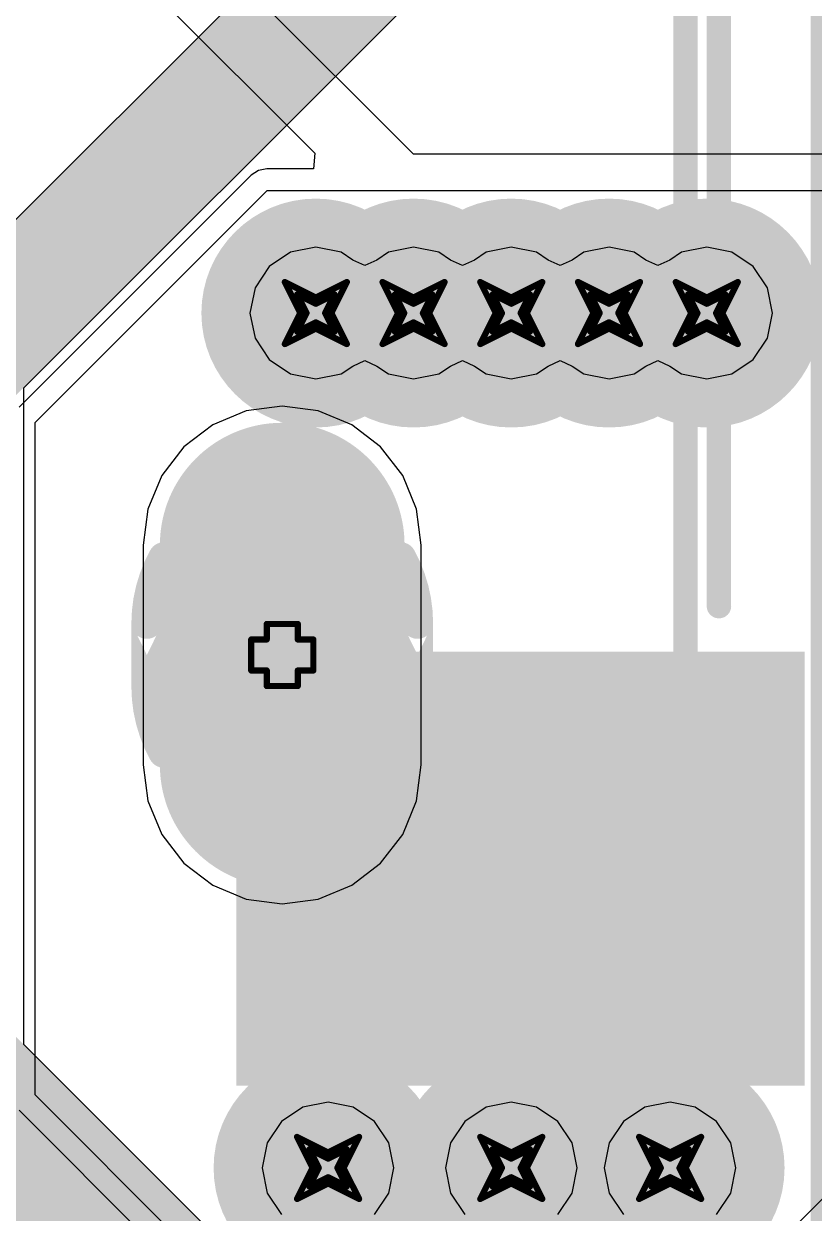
# Model space of a CAD drawing. Header units: millimetres. Extents: x -0.2 to 11.1, y -5.4 to 4.7.
# Drawn here: x 0.4295 to 0.6842, y 1.5996 to 1.983 of the extents above; entities that cross this region are included whole.
import ezdxf

# ---------------------------------------------------------------- set-up
doc = ezdxf.new("R2010")
doc.units = ezdxf.units.MM
doc.header["$MEASUREMENT"] = 0
for name, color, linetype in [('BottomLayer', 5, 'Continuous'), ('BottomSolder', 6, 'Continuous'), ('DrillDrawing', 1, 'Continuous'), ('InternalPlane1', 76, 'Continuous'), ('InternalPlane2', 16, 'Continuous'), ('Mechanical1', 6, 'Continuous'), ('Mechanical3', 76, 'Continuous'), ('Mechanical5', 56, 'Continuous'), ('MultiLayer', 9, 'Continuous'), ('TopLayer', 1, 'Continuous'), ('TopOverlay', 2, 'Continuous'), ('TopPaste', 8, 'Continuous'), ('TopSolder', 216, 'Continuous'), ('ViaHoleLayer', 16, 'Continuous')]:
    doc.layers.add(name, color=color, linetype=linetype)

# ---------------------------------------------------------------- blocks, each defined once
blk = doc.blocks.new('PJ_037AH_SMT_TR_67')
at = {"layer": 'BottomLayer'}
h = blk.add_hatch(color=5, dxfattribs=at)
edge = h.paths.add_edge_path()
edge.add_arc((0.17421, 0.07874), 0.03543, 0, 180)
edge.add_line((0.13878, 0.07874), (0.13878, 0.00787))
edge.add_arc((0.17421, 0.00787), 0.03543, 180, 360)
edge.add_line((0.20965, 0.00787), (0.20965, 0.07874))
at = {"layer": 'BottomSolder'}
h = blk.add_hatch(color=6, dxfattribs=at)
edge = h.paths.add_edge_path()
edge.add_arc((0.17421, 0.07874), 0.03943, 0, 180)
edge.add_line((0.13478, 0.07874), (0.13478, 0.00787))
edge.add_arc((0.17421, 0.00787), 0.03943, 180, 360)
edge.add_line((0.21365, 0.00787), (0.21365, 0.07874))
at = {"layer": 'InternalPlane2'}
h = blk.add_hatch(color=16, dxfattribs=at)
edge = h.paths.add_edge_path()
edge.add_arc((0.0876, -0.18898), 0.05362, 270, 450)
edge.add_line((0.0876, -0.13535), (0.01673, -0.13535))
edge.add_arc((0.01673, -0.18898), 0.05362, 90, 270)
edge.add_line((0.01673, -0.2426), (0.0876, -0.2426))
at = {"layer": 'MultiLayer'}
h = blk.add_hatch(color=9, dxfattribs=at)
edge = h.paths.add_edge_path()
edge.add_arc((0.17421, 0.07874), 0.03543, 0, 180)
edge.add_line((0.13878, 0.07874), (0.13878, 0.00787))
edge.add_arc((0.17421, 0.00787), 0.03543, 180, 360)
edge.add_line((0.20965, 0.00787), (0.20965, 0.07874))
at = {"layer": 'TopLayer'}
h = blk.add_hatch(color=1, dxfattribs=at)
edge = h.paths.add_edge_path()
edge.add_arc((0.17421, 0.07874), 0.03543, 0, 180)
edge.add_line((0.13878, 0.07874), (0.13878, 0.00787))
edge.add_arc((0.17421, 0.00787), 0.03543, 180, 360)
edge.add_line((0.20965, 0.00787), (0.20965, 0.07874))
blk.add_hatch(color=1, dxfattribs=at).paths.add_polyline_path([(0.16437, -0.09055), (0.16437, 0.03937), (0.3376, 0.03937), (0.3376, -0.09055)])
at = {"layer": 'TopPaste'}
blk.add_hatch(color=8, dxfattribs=at).paths.add_polyline_path([(0.15937, -0.09555), (0.15937, 0.04437), (0.3426, 0.04437), (0.3426, -0.09555)])
at = {"layer": 'TopSolder'}
h = blk.add_hatch(color=216, dxfattribs=at)
edge = h.paths.add_edge_path()
edge.add_arc((0.17421, 0.07874), 0.03943, 0, 180)
edge.add_line((0.13478, 0.07874), (0.13478, 0.00787))
edge.add_arc((0.17421, 0.00787), 0.03943, 180, 360)
edge.add_line((0.21365, 0.00787), (0.21365, 0.07874))
blk.add_hatch(color=216, dxfattribs=at).paths.add_polyline_path([(0.16037, -0.09455), (0.16037, 0.04337), (0.3416, 0.04337), (0.3416, -0.09455)])
at = {"layer": 'InternalPlane2', "const_width": 0.01}
for points in [[(0.15306, 0.09168, -0.258618), (0.19536, 0.09168)], [(0.13059, 0.05352, -0.127216), (0.13606, 0.07467)], [(0.21237, 0.07467, -0.127216), (0.21783, 0.05352)], [(0.13606, 0.01194, -0.127216), (0.13059, 0.03309)], [(0.21783, 0.03309, -0.127216), (0.21237, 0.01194)], [(0.19536, -0.00506, -0.258618), (0.15306, -0.00506)]]:
    blk.add_lwpolyline(points, format="xyb", dxfattribs=at)
at = {"layer": 'InternalPlane2', "const_width": 0.005}
for points in [[(0.15056, 0.09168, 1), (0.15556, 0.09168, 1)], [(0.19286, 0.09168, 1), (0.19786, 0.09168, 1)], [(0.13356, 0.07467, 1), (0.13856, 0.07467, 1)], [(0.20987, 0.07467, 1), (0.21487, 0.07467, 1)], [(0.12809, 0.05352, 1), (0.13309, 0.05352, 1)], [(0.21533, 0.05352, 1), (0.22033, 0.05352, 1)], [(0.12809, 0.03309, 1), (0.13309, 0.03309, 1)], [(0.21533, 0.03309, 1), (0.22033, 0.03309, 1)], [(0.13356, 0.01194, 1), (0.13856, 0.01194, 1)], [(0.20987, 0.01194, 1), (0.21487, 0.01194, 1)], [(0.15056, -0.00506, 1), (0.15556, -0.00506, 1)], [(0.19286, -0.00506, 1), (0.19786, -0.00506, 1)]]:
    blk.add_lwpolyline(points, format="xyb", close=True, dxfattribs=at)
at = {"layer": 'InternalPlane2', "const_width": 0.01}
for points in [[(0.13059, 0.05352), (0.13059, 0.03309)], [(0.21783, 0.05352), (0.21783, 0.03309)]]:
    blk.add_lwpolyline(points, close=True, dxfattribs=at)
at = {"layer": 'Mechanical1', "const_width": 0.00787}
blk.add_lwpolyline([(0.30421, -0.2998), (0.30421, 0.29862)], dxfattribs=at)
at = {"layer": 'Mechanical3', "const_width": 0.00394}
blk.add_lwpolyline([(0.34646, -0.33858), (0.34646, 0.33858)], dxfattribs=at)
at = {"layer": 'Mechanical5', "const_width": 0.00394}
blk.add_lwpolyline([(0.34646, -0.33858), (0.34646, 0.33858)], dxfattribs=at)
at = {"layer": 'TopOverlay', "const_width": 0.00787}
for points in [[(0.31496, 0.05906), (0.31496, 0.31496)], [(0.31496, -0.31496), (0.31496, -0.11024)]]:
    blk.add_lwpolyline(points, dxfattribs=at)
at = {"layer": 'TopOverlay', "const_width": 0.00394}
for points in [[(0.31299, 0.05906, 1), (0.31693, 0.05906, 1)], [(0.31299, -0.11024, 1), (0.31693, -0.11024, 1)]]:
    blk.add_lwpolyline(points, format="xyb", close=True, dxfattribs=at)

msp = doc.modelspace()

# ---------------------------------------------------------------- hatches: boundary and pattern name
at = {"layer": 'BottomLayer'}
h = msp.add_hatch(color=5, dxfattribs=at)
edge = h.paths.add_edge_path()
edge.add_arc((0.52362, 1.88976), 0.01181, 0, 360)
h = msp.add_hatch(color=5, dxfattribs=at)
edge = h.paths.add_edge_path()
edge.add_arc((0.55512, 1.88976), 0.01181, 0, 360)
h = msp.add_hatch(color=5, dxfattribs=at)
edge = h.paths.add_edge_path()
edge.add_arc((0.58661, 1.88976), 0.01181, 0, 360)
h = msp.add_hatch(color=5, dxfattribs=at)
edge = h.paths.add_edge_path()
edge.add_arc((0.61811, 1.88976), 0.01181, 0, 360)
h = msp.add_hatch(color=5, dxfattribs=at)
edge = h.paths.add_edge_path()
edge.add_arc((0.64961, 1.88976), 0.01181, 0, 360)
h = msp.add_hatch(color=5, dxfattribs=at)
edge = h.paths.add_edge_path()
edge.add_arc((0.52756, 1.61417), 0.01181, 0, 360)
h = msp.add_hatch(color=5, dxfattribs=at)
edge = h.paths.add_edge_path()
edge.add_arc((0.58661, 1.61417), 0.01181, 0, 360)
h = msp.add_hatch(color=5, dxfattribs=at)
edge = h.paths.add_edge_path()
edge.add_arc((0.6378, 1.61417), 0.01181, 0, 360)
at = {"layer": 'InternalPlane1'}
h = msp.add_hatch(color=76, dxfattribs=at)
edge = h.paths.add_edge_path()
edge.add_arc((0.52362, 1.88976), 0.03689, 0, 360)
h = msp.add_hatch(color=76, dxfattribs=at)
edge = h.paths.add_edge_path()
edge.add_arc((0.55512, 1.88976), 0.03689, 0, 360)
h = msp.add_hatch(color=76, dxfattribs=at)
edge = h.paths.add_edge_path()
edge.add_arc((0.58661, 1.88976), 0.03689, 0, 360)
h = msp.add_hatch(color=76, dxfattribs=at)
edge = h.paths.add_edge_path()
edge.add_arc((0.61811, 1.88976), 0.03689, 0, 360)
h = msp.add_hatch(color=76, dxfattribs=at)
edge = h.paths.add_edge_path()
edge.add_arc((0.64961, 1.88976), 0.03689, 0, 360)
h = msp.add_hatch(color=76, dxfattribs=at)
edge = h.paths.add_edge_path()
edge.add_arc((0.52756, 1.61417), 0.03689, 0, 360)
h = msp.add_hatch(color=76, dxfattribs=at)
edge = h.paths.add_edge_path()
edge.add_arc((0.58661, 1.61417), 0.03689, 0, 360)
h = msp.add_hatch(color=76, dxfattribs=at)
edge = h.paths.add_edge_path()
edge.add_arc((0.6378, 1.61417), 0.03689, 0, 360)
at = {"layer": 'TopLayer'}
h = msp.add_hatch(color=1, dxfattribs=at)
edge = h.paths.add_edge_path()
edge.add_arc((0.52362, 1.88976), 0.01181, 0, 360)
h = msp.add_hatch(color=1, dxfattribs=at)
edge = h.paths.add_edge_path()
edge.add_arc((0.55512, 1.88976), 0.01181, 0, 360)
h = msp.add_hatch(color=1, dxfattribs=at)
edge = h.paths.add_edge_path()
edge.add_arc((0.58661, 1.88976), 0.01181, 0, 360)
h = msp.add_hatch(color=1, dxfattribs=at)
edge = h.paths.add_edge_path()
edge.add_arc((0.61811, 1.88976), 0.01181, 0, 360)
h = msp.add_hatch(color=1, dxfattribs=at)
edge = h.paths.add_edge_path()
edge.add_arc((0.64961, 1.88976), 0.01181, 0, 360)
h = msp.add_hatch(color=1, dxfattribs=at)
edge = h.paths.add_edge_path()
edge.add_arc((0.52756, 1.61417), 0.01181, 0, 360)
h = msp.add_hatch(color=1, dxfattribs=at)
edge = h.paths.add_edge_path()
edge.add_arc((0.58661, 1.61417), 0.01181, 0, 360)
h = msp.add_hatch(color=1, dxfattribs=at)
edge = h.paths.add_edge_path()
edge.add_arc((0.6378, 1.61417), 0.01181, 0, 360)
at = {"layer": 'ViaHoleLayer'}
h = msp.add_hatch(color=16, dxfattribs=at)
edge = h.paths.add_edge_path()
edge.add_arc((0.52362, 1.88976), 0.00689, 0, 360)
h = msp.add_hatch(color=16, dxfattribs=at)
edge = h.paths.add_edge_path()
edge.add_arc((0.55512, 1.88976), 0.00689, 0, 360)
h = msp.add_hatch(color=16, dxfattribs=at)
edge = h.paths.add_edge_path()
edge.add_arc((0.58661, 1.88976), 0.00689, 0, 360)
h = msp.add_hatch(color=16, dxfattribs=at)
edge = h.paths.add_edge_path()
edge.add_arc((0.61811, 1.88976), 0.00689, 0, 360)
h = msp.add_hatch(color=16, dxfattribs=at)
edge = h.paths.add_edge_path()
edge.add_arc((0.64961, 1.88976), 0.00689, 0, 360)
h = msp.add_hatch(color=16, dxfattribs=at)
edge = h.paths.add_edge_path()
edge.add_arc((0.52756, 1.61417), 0.00689, 0, 360)
h = msp.add_hatch(color=16, dxfattribs=at)
edge = h.paths.add_edge_path()
edge.add_arc((0.58661, 1.61417), 0.00689, 0, 360)
h = msp.add_hatch(color=16, dxfattribs=at)
edge = h.paths.add_edge_path()
edge.add_arc((0.6378, 1.61417), 0.00689, 0, 360)

# ---------------------------------------------------------------- linework, layer by layer
at = {"layer": 'BottomLayer'}
for p, q in [((0.52362, 1.91098), (0.5155, 1.90937)), ((0.53174, 1.90937), (0.52362, 1.91098)), ((0.55512, 1.91098), (0.547, 1.90937)), ((0.56324, 1.90937), (0.55512, 1.91098)), ((0.58661, 1.91098), (0.57849, 1.90937)), ((0.59473, 1.90937), (0.58661, 1.91098)), ((0.61811, 1.91098), (0.60999, 1.90937)), ((0.62623, 1.90937), (0.61811, 1.91098)), ((0.64961, 1.91098), (0.64149, 1.90937)), ((0.65773, 1.90937), (0.64961, 1.91098)), ((0.5155, 1.90937), (0.50862, 1.90477)), ((0.5355, 1.90686), (0.53174, 1.90937)), ((0.53937, 1.9051), (0.5355, 1.90686)), ((0.54324, 1.90686), (0.53937, 1.9051)), ((0.547, 1.90937), (0.54324, 1.90686)), ((0.56699, 1.90686), (0.56324, 1.90937)), ((0.57087, 1.9051), (0.56699, 1.90686)), ((0.57474, 1.90686), (0.57087, 1.9051)), ((0.57849, 1.90937), (0.57474, 1.90686)), ((0.59849, 1.90686), (0.59473, 1.90937)), ((0.60236, 1.9051), (0.59849, 1.90686)), ((0.60623, 1.90686), (0.60236, 1.9051)), ((0.60999, 1.90937), (0.60623, 1.90686)), ((0.62999, 1.90686), (0.62623, 1.90937)), ((0.63386, 1.9051), (0.62999, 1.90686)), ((0.63773, 1.90686), (0.63386, 1.9051)), ((0.64149, 1.90937), (0.63773, 1.90686)), ((0.66461, 1.90477), (0.65773, 1.90937)), ((0.50862, 1.90477), (0.50402, 1.89788)), ((0.66921, 1.89788), (0.66461, 1.90477)), ((0.50402, 1.89788), (0.5024, 1.88976)), ((0.67083, 1.88976), (0.66921, 1.89788)), ((0.5024, 1.88976), (0.50402, 1.88164)), ((0.66921, 1.88164), (0.67083, 1.88976)), ((0.50402, 1.88164), (0.50862, 1.87476)), ((0.66461, 1.87476), (0.66921, 1.88164)), ((0.50862, 1.87476), (0.5155, 1.87016)), ((0.53174, 1.87016), (0.5355, 1.87267)), ((0.5355, 1.87267), (0.53937, 1.87442)), ((0.53937, 1.87442), (0.54324, 1.87267)), ((0.54324, 1.87267), (0.547, 1.87016)), ((0.56324, 1.87016), (0.56699, 1.87267)), ((0.56699, 1.87267), (0.57087, 1.87442)), ((0.57087, 1.87442), (0.57474, 1.87267)), ((0.57474, 1.87267), (0.57849, 1.87016)), ((0.59473, 1.87016), (0.59849, 1.87267)), ((0.59849, 1.87267), (0.60236, 1.87442)), ((0.60236, 1.87442), (0.60623, 1.87267)), ((0.60623, 1.87267), (0.60999, 1.87016)), ((0.62623, 1.87016), (0.62999, 1.87267)), ((0.62999, 1.87267), (0.63386, 1.87442)), ((0.63386, 1.87442), (0.63773, 1.87267)), ((0.63773, 1.87267), (0.64149, 1.87016)), ((0.65773, 1.87016), (0.66461, 1.87476)), ((0.5155, 1.87016), (0.52362, 1.86855)), ((0.52362, 1.86855), (0.53174, 1.87016)), ((0.547, 1.87016), (0.55512, 1.86855)), ((0.55512, 1.86855), (0.56324, 1.87016)), ((0.57849, 1.87016), (0.58661, 1.86855)), ((0.58661, 1.86855), (0.59473, 1.87016)), ((0.60999, 1.87016), (0.61811, 1.86855)), ((0.61811, 1.86855), (0.62623, 1.87016)), ((0.64149, 1.87016), (0.64961, 1.86855)), ((0.64961, 1.86855), (0.65773, 1.87016)), ((0.5128, 1.85978), (0.5012, 1.85825)), ((0.52439, 1.85825), (0.5128, 1.85978)), ((0.5012, 1.85825), (0.49039, 1.85377)), ((0.5352, 1.85377), (0.52439, 1.85825)), ((0.49039, 1.85377), (0.48111, 1.84665)), ((0.54449, 1.84665), (0.5352, 1.85377)), ((0.48111, 1.84665), (0.47398, 1.83737)), ((0.55161, 1.83737), (0.54449, 1.84665)), ((0.47398, 1.83737), (0.46951, 1.82656)), ((0.55608, 1.82656), (0.55161, 1.83737)), ((0.46951, 1.82656), (0.46798, 1.81496)), ((0.55761, 1.81496), (0.55608, 1.82656)), ((0.46798, 1.81496), (0.46798, 1.74409)), ((0.55761, 1.74409), (0.55761, 1.81496)), ((0.46798, 1.74409), (0.46951, 1.7325)), ((0.55608, 1.7325), (0.55761, 1.74409)), ((0.46951, 1.7325), (0.47398, 1.72169)), ((0.55161, 1.72169), (0.55608, 1.7325)), ((0.47398, 1.72169), (0.48111, 1.7124)), ((0.54449, 1.7124), (0.55161, 1.72169)), ((0.48111, 1.7124), (0.49039, 1.70528)), ((0.5352, 1.70528), (0.54449, 1.7124)), ((0.49039, 1.70528), (0.5012, 1.70081)), ((0.52439, 1.70081), (0.5352, 1.70528)), ((0.5012, 1.70081), (0.5128, 1.69928)), ((0.5128, 1.69928), (0.52439, 1.70081)), ((0.51944, 1.63378), (0.51256, 1.62918)), ((0.52756, 1.63539), (0.51944, 1.63378)), ((0.53568, 1.63378), (0.52756, 1.63539)), ((0.54256, 1.62918), (0.53568, 1.63378)), ((0.57849, 1.63378), (0.57161, 1.62918)), ((0.58661, 1.63539), (0.57849, 1.63378)), ((0.59473, 1.63378), (0.58661, 1.63539)), ((0.60162, 1.62918), (0.59473, 1.63378)), ((0.62968, 1.63378), (0.62279, 1.62918)), ((0.6378, 1.63539), (0.62968, 1.63378)), ((0.64592, 1.63378), (0.6378, 1.63539)), ((0.6528, 1.62918), (0.64592, 1.63378)), ((0.51256, 1.62918), (0.50796, 1.62229)), ((0.54716, 1.62229), (0.54256, 1.62918)), ((0.57161, 1.62918), (0.56701, 1.62229)), ((0.60622, 1.62229), (0.60162, 1.62918)), ((0.62279, 1.62918), (0.61819, 1.62229)), ((0.6574, 1.62229), (0.6528, 1.62918)), ((0.50796, 1.62229), (0.50634, 1.61417)), ((0.54878, 1.61417), (0.54716, 1.62229)), ((0.56701, 1.62229), (0.5654, 1.61417)), ((0.60783, 1.61417), (0.60622, 1.62229)), ((0.61819, 1.62229), (0.61658, 1.61417)), ((0.65901, 1.61417), (0.6574, 1.62229)), ((0.50634, 1.61417), (0.50796, 1.60605)), ((0.54716, 1.60605), (0.54878, 1.61417)), ((0.5654, 1.61417), (0.56701, 1.60605)), ((0.60622, 1.60605), (0.60783, 1.61417)), ((0.61658, 1.61417), (0.61819, 1.60605)), ((0.6574, 1.60605), (0.65901, 1.61417)), ((0.50796, 1.60605), (0.51256, 1.59917)), ((0.54256, 1.59917), (0.54716, 1.60605)), ((0.56701, 1.60605), (0.57161, 1.59917)), ((0.60162, 1.59917), (0.60622, 1.60605)), ((0.61819, 1.60605), (0.62279, 1.59917)), ((0.6528, 1.59917), (0.6574, 1.60605))]:
    msp.add_line(p, q, dxfattribs=at)
at = {"layer": 'DrillDrawing', "const_width": 0.002}
for points in [[(0.51362, 1.89976), (0.52362, 1.89476)], [(0.51362, 1.89976), (0.51862, 1.88976)], [(0.52362, 1.89476), (0.53362, 1.89976)], [(0.52862, 1.88976), (0.53362, 1.89976)], [(0.54512, 1.89976), (0.55512, 1.89476)], [(0.54512, 1.89976), (0.55012, 1.88976)], [(0.55512, 1.89476), (0.56512, 1.89976)], [(0.56012, 1.88976), (0.56512, 1.89976)], [(0.57661, 1.89976), (0.58661, 1.89476)], [(0.57661, 1.89976), (0.58161, 1.88976)], [(0.58661, 1.89476), (0.59661, 1.89976)], [(0.59161, 1.88976), (0.59661, 1.89976)], [(0.60811, 1.89976), (0.61811, 1.89476)], [(0.60811, 1.89976), (0.61311, 1.88976)], [(0.61811, 1.89476), (0.62811, 1.89976)], [(0.62311, 1.88976), (0.62811, 1.89976)], [(0.63961, 1.89976), (0.64961, 1.89476)], [(0.63961, 1.89976), (0.64461, 1.88976)], [(0.64961, 1.89476), (0.65961, 1.89976)], [(0.65461, 1.88976), (0.65961, 1.89976)], [(0.51762, 1.89576), (0.52362, 1.89276)], [(0.51762, 1.89576), (0.52062, 1.88976)], [(0.52362, 1.89276), (0.52962, 1.89576)], [(0.52662, 1.88976), (0.52962, 1.89576)], [(0.54912, 1.89576), (0.55512, 1.89276)], [(0.54912, 1.89576), (0.55212, 1.88976)], [(0.55512, 1.89276), (0.56112, 1.89576)], [(0.55812, 1.88976), (0.56112, 1.89576)], [(0.58061, 1.89576), (0.58661, 1.89276)], [(0.58061, 1.89576), (0.58361, 1.88976)], [(0.58661, 1.89276), (0.59261, 1.89576)], [(0.58961, 1.88976), (0.59261, 1.89576)], [(0.61211, 1.89576), (0.61811, 1.89276)], [(0.61211, 1.89576), (0.61511, 1.88976)], [(0.61811, 1.89276), (0.62411, 1.89576)], [(0.62111, 1.88976), (0.62411, 1.89576)], [(0.64361, 1.89576), (0.64961, 1.89276)], [(0.64361, 1.89576), (0.64661, 1.88976)], [(0.64961, 1.89276), (0.65561, 1.89576)], [(0.65261, 1.88976), (0.65561, 1.89576)], [(0.51362, 1.87976), (0.51862, 1.88976)], [(0.51762, 1.88376), (0.52062, 1.88976)], [(0.52662, 1.88976), (0.52962, 1.88376)], [(0.52862, 1.88976), (0.53362, 1.87976)], [(0.54512, 1.87976), (0.55012, 1.88976)], [(0.54912, 1.88376), (0.55212, 1.88976)], [(0.55812, 1.88976), (0.56112, 1.88376)], [(0.56012, 1.88976), (0.56512, 1.87976)], [(0.57661, 1.87976), (0.58161, 1.88976)], [(0.58061, 1.88376), (0.58361, 1.88976)], [(0.58961, 1.88976), (0.59261, 1.88376)], [(0.59161, 1.88976), (0.59661, 1.87976)], [(0.60811, 1.87976), (0.61311, 1.88976)], [(0.61211, 1.88376), (0.61511, 1.88976)], [(0.62111, 1.88976), (0.62411, 1.88376)], [(0.62311, 1.88976), (0.62811, 1.87976)], [(0.63961, 1.87976), (0.64461, 1.88976)], [(0.64361, 1.88376), (0.64661, 1.88976)], [(0.65261, 1.88976), (0.65561, 1.88376)], [(0.65461, 1.88976), (0.65961, 1.87976)], [(0.51762, 1.88376), (0.52362, 1.88676)], [(0.52362, 1.88676), (0.52962, 1.88376)], [(0.54912, 1.88376), (0.55512, 1.88676)], [(0.55512, 1.88676), (0.56112, 1.88376)], [(0.58061, 1.88376), (0.58661, 1.88676)], [(0.58661, 1.88676), (0.59261, 1.88376)], [(0.61211, 1.88376), (0.61811, 1.88676)], [(0.61811, 1.88676), (0.62411, 1.88376)], [(0.64361, 1.88376), (0.64961, 1.88676)], [(0.64961, 1.88676), (0.65561, 1.88376)], [(0.51362, 1.87976), (0.52362, 1.88476)], [(0.52362, 1.88476), (0.53362, 1.87976)], [(0.54512, 1.87976), (0.55512, 1.88476)], [(0.55512, 1.88476), (0.56512, 1.87976)], [(0.57661, 1.87976), (0.58661, 1.88476)], [(0.58661, 1.88476), (0.59661, 1.87976)], [(0.60811, 1.87976), (0.61811, 1.88476)], [(0.61811, 1.88476), (0.62811, 1.87976)], [(0.63961, 1.87976), (0.64961, 1.88476)], [(0.64961, 1.88476), (0.65961, 1.87976)], [(0.5078, 1.78453), (0.5078, 1.78953)], [(0.5078, 1.78953), (0.5178, 1.78953)], [(0.5178, 1.78453), (0.5178, 1.78953)], [(0.5028, 1.77453), (0.5028, 1.78453)], [(0.5028, 1.78453), (0.5078, 1.78453)], [(0.5178, 1.78453), (0.5228, 1.78453)], [(0.5228, 1.77453), (0.5228, 1.78453)], [(0.5028, 1.77453), (0.5078, 1.77453)], [(0.5078, 1.76953), (0.5078, 1.77453)], [(0.5178, 1.77453), (0.5228, 1.77453)], [(0.5178, 1.76953), (0.5178, 1.77453)], [(0.5078, 1.76953), (0.5178, 1.76953)], [(0.51756, 1.62417), (0.52756, 1.61917)], [(0.51756, 1.62417), (0.52256, 1.61417)], [(0.52756, 1.61917), (0.53756, 1.62417)], [(0.53256, 1.61417), (0.53756, 1.62417)], [(0.57661, 1.62417), (0.58661, 1.61917)], [(0.57661, 1.62417), (0.58161, 1.61417)], [(0.58661, 1.61917), (0.59661, 1.62417)], [(0.59161, 1.61417), (0.59661, 1.62417)], [(0.6278, 1.62417), (0.6378, 1.61917)], [(0.6278, 1.62417), (0.6328, 1.61417)], [(0.6378, 1.61917), (0.6478, 1.62417)], [(0.6428, 1.61417), (0.6478, 1.62417)], [(0.52156, 1.62017), (0.52756, 1.61717)], [(0.52156, 1.62017), (0.52456, 1.61417)], [(0.52756, 1.61717), (0.53356, 1.62017)], [(0.53056, 1.61417), (0.53356, 1.62017)], [(0.58061, 1.62017), (0.58661, 1.61717)], [(0.58061, 1.62017), (0.58361, 1.61417)], [(0.58661, 1.61717), (0.59261, 1.62017)], [(0.58961, 1.61417), (0.59261, 1.62017)], [(0.6318, 1.62017), (0.6378, 1.61717)], [(0.6318, 1.62017), (0.6348, 1.61417)], [(0.6378, 1.61717), (0.6438, 1.62017)], [(0.6408, 1.61417), (0.6438, 1.62017)], [(0.51756, 1.60417), (0.52256, 1.61417)], [(0.52156, 1.60817), (0.52456, 1.61417)], [(0.53056, 1.61417), (0.53356, 1.60817)], [(0.53256, 1.61417), (0.53756, 1.60417)], [(0.57661, 1.60417), (0.58161, 1.61417)], [(0.58061, 1.60817), (0.58361, 1.61417)], [(0.58961, 1.61417), (0.59261, 1.60817)], [(0.59161, 1.61417), (0.59661, 1.60417)], [(0.6278, 1.60417), (0.6328, 1.61417)], [(0.6318, 1.60817), (0.6348, 1.61417)], [(0.6408, 1.61417), (0.6438, 1.60817)], [(0.6428, 1.61417), (0.6478, 1.60417)], [(0.52156, 1.60817), (0.52756, 1.61117)], [(0.52756, 1.61117), (0.53356, 1.60817)], [(0.58061, 1.60817), (0.58661, 1.61117)], [(0.58661, 1.61117), (0.59261, 1.60817)], [(0.6318, 1.60817), (0.6378, 1.61117)], [(0.6378, 1.61117), (0.6438, 1.60817)], [(0.51756, 1.60417), (0.52756, 1.60917)], [(0.52756, 1.60917), (0.53756, 1.60417)], [(0.57661, 1.60417), (0.58661, 1.60917)], [(0.58661, 1.60917), (0.59661, 1.60417)], [(0.6278, 1.60417), (0.6378, 1.60917)], [(0.6378, 1.60917), (0.6478, 1.60417)]]:
    msp.add_lwpolyline(points, dxfattribs=at)
at = {"layer": 'DrillDrawing', "const_width": 0.001}
for points in [[(0.51312, 1.89976, 1), (0.51412, 1.89976, 1)], [(0.51312, 1.89976, 1), (0.51412, 1.89976, 1)], [(0.53312, 1.89976, 1), (0.53412, 1.89976, 1)], [(0.53312, 1.89976, 1), (0.53412, 1.89976, 1)], [(0.54462, 1.89976, 1), (0.54562, 1.89976, 1)], [(0.54462, 1.89976, 1), (0.54562, 1.89976, 1)], [(0.56462, 1.89976, 1), (0.56562, 1.89976, 1)], [(0.56462, 1.89976, 1), (0.56562, 1.89976, 1)], [(0.57611, 1.89976, 1), (0.57711, 1.89976, 1)], [(0.57611, 1.89976, 1), (0.57711, 1.89976, 1)], [(0.59611, 1.89976, 1), (0.59711, 1.89976, 1)], [(0.59611, 1.89976, 1), (0.59711, 1.89976, 1)], [(0.60761, 1.89976, 1), (0.60861, 1.89976, 1)], [(0.60761, 1.89976, 1), (0.60861, 1.89976, 1)], [(0.62761, 1.89976, 1), (0.62861, 1.89976, 1)], [(0.62761, 1.89976, 1), (0.62861, 1.89976, 1)], [(0.63911, 1.89976, 1), (0.64011, 1.89976, 1)], [(0.63911, 1.89976, 1), (0.64011, 1.89976, 1)], [(0.65911, 1.89976, 1), (0.66011, 1.89976, 1)], [(0.65911, 1.89976, 1), (0.66011, 1.89976, 1)], [(0.51712, 1.89576, 1), (0.51812, 1.89576, 1)], [(0.51712, 1.89576, 1), (0.51812, 1.89576, 1)], [(0.52312, 1.89476, 1), (0.52412, 1.89476, 1)], [(0.52312, 1.89476, 1), (0.52412, 1.89476, 1)], [(0.52912, 1.89576, 1), (0.53012, 1.89576, 1)], [(0.52912, 1.89576, 1), (0.53012, 1.89576, 1)], [(0.54862, 1.89576, 1), (0.54962, 1.89576, 1)], [(0.54862, 1.89576, 1), (0.54962, 1.89576, 1)], [(0.55462, 1.89476, 1), (0.55562, 1.89476, 1)], [(0.55462, 1.89476, 1), (0.55562, 1.89476, 1)], [(0.56062, 1.89576, 1), (0.56162, 1.89576, 1)], [(0.56062, 1.89576, 1), (0.56162, 1.89576, 1)], [(0.58011, 1.89576, 1), (0.58111, 1.89576, 1)], [(0.58011, 1.89576, 1), (0.58111, 1.89576, 1)], [(0.58611, 1.89476, 1), (0.58711, 1.89476, 1)], [(0.58611, 1.89476, 1), (0.58711, 1.89476, 1)], [(0.59211, 1.89576, 1), (0.59311, 1.89576, 1)], [(0.59211, 1.89576, 1), (0.59311, 1.89576, 1)], [(0.61161, 1.89576, 1), (0.61261, 1.89576, 1)], [(0.61161, 1.89576, 1), (0.61261, 1.89576, 1)], [(0.61761, 1.89476, 1), (0.61861, 1.89476, 1)], [(0.61761, 1.89476, 1), (0.61861, 1.89476, 1)], [(0.62361, 1.89576, 1), (0.62461, 1.89576, 1)], [(0.62361, 1.89576, 1), (0.62461, 1.89576, 1)], [(0.64311, 1.89576, 1), (0.64411, 1.89576, 1)], [(0.64311, 1.89576, 1), (0.64411, 1.89576, 1)], [(0.64911, 1.89476, 1), (0.65011, 1.89476, 1)], [(0.64911, 1.89476, 1), (0.65011, 1.89476, 1)], [(0.65511, 1.89576, 1), (0.65611, 1.89576, 1)], [(0.65511, 1.89576, 1), (0.65611, 1.89576, 1)], [(0.51812, 1.88976, 1), (0.51912, 1.88976, 1)], [(0.51812, 1.88976, 1), (0.51912, 1.88976, 1)], [(0.52012, 1.88976, 1), (0.52112, 1.88976, 1)], [(0.52012, 1.88976, 1), (0.52112, 1.88976, 1)], [(0.52312, 1.89276, 1), (0.52412, 1.89276, 1)], [(0.52312, 1.89276, 1), (0.52412, 1.89276, 1)], [(0.52612, 1.88976, 1), (0.52712, 1.88976, 1)], [(0.52612, 1.88976, 1), (0.52712, 1.88976, 1)], [(0.52812, 1.88976, 1), (0.52912, 1.88976, 1)], [(0.52812, 1.88976, 1), (0.52912, 1.88976, 1)], [(0.54962, 1.88976, 1), (0.55062, 1.88976, 1)], [(0.54962, 1.88976, 1), (0.55062, 1.88976, 1)], [(0.55162, 1.88976, 1), (0.55262, 1.88976, 1)], [(0.55162, 1.88976, 1), (0.55262, 1.88976, 1)], [(0.55462, 1.89276, 1), (0.55562, 1.89276, 1)], [(0.55462, 1.89276, 1), (0.55562, 1.89276, 1)], [(0.55762, 1.88976, 1), (0.55862, 1.88976, 1)], [(0.55762, 1.88976, 1), (0.55862, 1.88976, 1)], [(0.55962, 1.88976, 1), (0.56062, 1.88976, 1)], [(0.55962, 1.88976, 1), (0.56062, 1.88976, 1)], [(0.58111, 1.88976, 1), (0.58211, 1.88976, 1)], [(0.58111, 1.88976, 1), (0.58211, 1.88976, 1)], [(0.58311, 1.88976, 1), (0.58411, 1.88976, 1)], [(0.58311, 1.88976, 1), (0.58411, 1.88976, 1)], [(0.58611, 1.89276, 1), (0.58711, 1.89276, 1)], [(0.58611, 1.89276, 1), (0.58711, 1.89276, 1)], [(0.58911, 1.88976, 1), (0.59011, 1.88976, 1)], [(0.58911, 1.88976, 1), (0.59011, 1.88976, 1)], [(0.59111, 1.88976, 1), (0.59211, 1.88976, 1)], [(0.59111, 1.88976, 1), (0.59211, 1.88976, 1)], [(0.61261, 1.88976, 1), (0.61361, 1.88976, 1)], [(0.61261, 1.88976, 1), (0.61361, 1.88976, 1)], [(0.61461, 1.88976, 1), (0.61561, 1.88976, 1)], [(0.61461, 1.88976, 1), (0.61561, 1.88976, 1)], [(0.61761, 1.89276, 1), (0.61861, 1.89276, 1)], [(0.61761, 1.89276, 1), (0.61861, 1.89276, 1)], [(0.62061, 1.88976, 1), (0.62161, 1.88976, 1)], [(0.62061, 1.88976, 1), (0.62161, 1.88976, 1)], [(0.62261, 1.88976, 1), (0.62361, 1.88976, 1)], [(0.62261, 1.88976, 1), (0.62361, 1.88976, 1)], [(0.64411, 1.88976, 1), (0.64511, 1.88976, 1)], [(0.64411, 1.88976, 1), (0.64511, 1.88976, 1)], [(0.64611, 1.88976, 1), (0.64711, 1.88976, 1)], [(0.64611, 1.88976, 1), (0.64711, 1.88976, 1)], [(0.64911, 1.89276, 1), (0.65011, 1.89276, 1)], [(0.64911, 1.89276, 1), (0.65011, 1.89276, 1)], [(0.65211, 1.88976, 1), (0.65311, 1.88976, 1)], [(0.65211, 1.88976, 1), (0.65311, 1.88976, 1)], [(0.65411, 1.88976, 1), (0.65511, 1.88976, 1)], [(0.65411, 1.88976, 1), (0.65511, 1.88976, 1)], [(0.52312, 1.88676, 1), (0.52412, 1.88676, 1)], [(0.52312, 1.88676, 1), (0.52412, 1.88676, 1)], [(0.55462, 1.88676, 1), (0.55562, 1.88676, 1)], [(0.55462, 1.88676, 1), (0.55562, 1.88676, 1)], [(0.58611, 1.88676, 1), (0.58711, 1.88676, 1)], [(0.58611, 1.88676, 1), (0.58711, 1.88676, 1)], [(0.61761, 1.88676, 1), (0.61861, 1.88676, 1)], [(0.61761, 1.88676, 1), (0.61861, 1.88676, 1)], [(0.64911, 1.88676, 1), (0.65011, 1.88676, 1)], [(0.64911, 1.88676, 1), (0.65011, 1.88676, 1)], [(0.51712, 1.88376, 1), (0.51812, 1.88376, 1)], [(0.51712, 1.88376, 1), (0.51812, 1.88376, 1)], [(0.52312, 1.88476, 1), (0.52412, 1.88476, 1)], [(0.52312, 1.88476, 1), (0.52412, 1.88476, 1)], [(0.52912, 1.88376, 1), (0.53012, 1.88376, 1)], [(0.52912, 1.88376, 1), (0.53012, 1.88376, 1)], [(0.54862, 1.88376, 1), (0.54962, 1.88376, 1)], [(0.54862, 1.88376, 1), (0.54962, 1.88376, 1)], [(0.55462, 1.88476, 1), (0.55562, 1.88476, 1)], [(0.55462, 1.88476, 1), (0.55562, 1.88476, 1)], [(0.56062, 1.88376, 1), (0.56162, 1.88376, 1)], [(0.56062, 1.88376, 1), (0.56162, 1.88376, 1)], [(0.58011, 1.88376, 1), (0.58111, 1.88376, 1)], [(0.58011, 1.88376, 1), (0.58111, 1.88376, 1)], [(0.58611, 1.88476, 1), (0.58711, 1.88476, 1)], [(0.58611, 1.88476, 1), (0.58711, 1.88476, 1)], [(0.59211, 1.88376, 1), (0.59311, 1.88376, 1)], [(0.59211, 1.88376, 1), (0.59311, 1.88376, 1)], [(0.61161, 1.88376, 1), (0.61261, 1.88376, 1)], [(0.61161, 1.88376, 1), (0.61261, 1.88376, 1)], [(0.61761, 1.88476, 1), (0.61861, 1.88476, 1)], [(0.61761, 1.88476, 1), (0.61861, 1.88476, 1)], [(0.62361, 1.88376, 1), (0.62461, 1.88376, 1)], [(0.62361, 1.88376, 1), (0.62461, 1.88376, 1)], [(0.64311, 1.88376, 1), (0.64411, 1.88376, 1)], [(0.64311, 1.88376, 1), (0.64411, 1.88376, 1)], [(0.64911, 1.88476, 1), (0.65011, 1.88476, 1)], [(0.64911, 1.88476, 1), (0.65011, 1.88476, 1)], [(0.65511, 1.88376, 1), (0.65611, 1.88376, 1)], [(0.65511, 1.88376, 1), (0.65611, 1.88376, 1)], [(0.51312, 1.87976, 1), (0.51412, 1.87976, 1)], [(0.51312, 1.87976, 1), (0.51412, 1.87976, 1)], [(0.53312, 1.87976, 1), (0.53412, 1.87976, 1)], [(0.53312, 1.87976, 1), (0.53412, 1.87976, 1)], [(0.54462, 1.87976, 1), (0.54562, 1.87976, 1)], [(0.54462, 1.87976, 1), (0.54562, 1.87976, 1)], [(0.56462, 1.87976, 1), (0.56562, 1.87976, 1)], [(0.56462, 1.87976, 1), (0.56562, 1.87976, 1)], [(0.57611, 1.87976, 1), (0.57711, 1.87976, 1)], [(0.57611, 1.87976, 1), (0.57711, 1.87976, 1)], [(0.59611, 1.87976, 1), (0.59711, 1.87976, 1)], [(0.59611, 1.87976, 1), (0.59711, 1.87976, 1)], [(0.60761, 1.87976, 1), (0.60861, 1.87976, 1)], [(0.60761, 1.87976, 1), (0.60861, 1.87976, 1)], [(0.62761, 1.87976, 1), (0.62861, 1.87976, 1)], [(0.62761, 1.87976, 1), (0.62861, 1.87976, 1)], [(0.63911, 1.87976, 1), (0.64011, 1.87976, 1)], [(0.63911, 1.87976, 1), (0.64011, 1.87976, 1)], [(0.65911, 1.87976, 1), (0.66011, 1.87976, 1)], [(0.65911, 1.87976, 1), (0.66011, 1.87976, 1)], [(0.5073, 1.78953, 1), (0.5083, 1.78953, 1)], [(0.5073, 1.78953, 1), (0.5083, 1.78953, 1)], [(0.5173, 1.78953, 1), (0.5183, 1.78953, 1)], [(0.5173, 1.78953, 1), (0.5183, 1.78953, 1)], [(0.5023, 1.78453, 1), (0.5033, 1.78453, 1)], [(0.5023, 1.78453, 1), (0.5033, 1.78453, 1)], [(0.5073, 1.78453, 1), (0.5083, 1.78453, 1)], [(0.5073, 1.78453, 1), (0.5083, 1.78453, 1)], [(0.5173, 1.78453, 1), (0.5183, 1.78453, 1)], [(0.5173, 1.78453, 1), (0.5183, 1.78453, 1)], [(0.5223, 1.78453, 1), (0.5233, 1.78453, 1)], [(0.5223, 1.78453, 1), (0.5233, 1.78453, 1)], [(0.5023, 1.77453, 1), (0.5033, 1.77453, 1)], [(0.5023, 1.77453, 1), (0.5033, 1.77453, 1)], [(0.5073, 1.77453, 1), (0.5083, 1.77453, 1)], [(0.5073, 1.77453, 1), (0.5083, 1.77453, 1)], [(0.5173, 1.77453, 1), (0.5183, 1.77453, 1)], [(0.5173, 1.77453, 1), (0.5183, 1.77453, 1)], [(0.5223, 1.77453, 1), (0.5233, 1.77453, 1)], [(0.5223, 1.77453, 1), (0.5233, 1.77453, 1)], [(0.5073, 1.76953, 1), (0.5083, 1.76953, 1)], [(0.5073, 1.76953, 1), (0.5083, 1.76953, 1)], [(0.5173, 1.76953, 1), (0.5183, 1.76953, 1)], [(0.5173, 1.76953, 1), (0.5183, 1.76953, 1)], [(0.51706, 1.62417, 1), (0.51806, 1.62417, 1)], [(0.51706, 1.62417, 1), (0.51806, 1.62417, 1)], [(0.53706, 1.62417, 1), (0.53806, 1.62417, 1)], [(0.53706, 1.62417, 1), (0.53806, 1.62417, 1)], [(0.57611, 1.62417, 1), (0.57711, 1.62417, 1)], [(0.57611, 1.62417, 1), (0.57711, 1.62417, 1)], [(0.59611, 1.62417, 1), (0.59711, 1.62417, 1)], [(0.59611, 1.62417, 1), (0.59711, 1.62417, 1)], [(0.6273, 1.62417, 1), (0.6283, 1.62417, 1)], [(0.6273, 1.62417, 1), (0.6283, 1.62417, 1)], [(0.6473, 1.62417, 1), (0.6483, 1.62417, 1)], [(0.6473, 1.62417, 1), (0.6483, 1.62417, 1)], [(0.52106, 1.62017, 1), (0.52206, 1.62017, 1)], [(0.52106, 1.62017, 1), (0.52206, 1.62017, 1)], [(0.52706, 1.61917, 1), (0.52806, 1.61917, 1)], [(0.52706, 1.61917, 1), (0.52806, 1.61917, 1)], [(0.52706, 1.61717, 1), (0.52806, 1.61717, 1)], [(0.52706, 1.61717, 1), (0.52806, 1.61717, 1)], [(0.53306, 1.62017, 1), (0.53406, 1.62017, 1)], [(0.53306, 1.62017, 1), (0.53406, 1.62017, 1)], [(0.58011, 1.62017, 1), (0.58111, 1.62017, 1)], [(0.58011, 1.62017, 1), (0.58111, 1.62017, 1)], [(0.58611, 1.61917, 1), (0.58711, 1.61917, 1)], [(0.58611, 1.61917, 1), (0.58711, 1.61917, 1)], [(0.58611, 1.61717, 1), (0.58711, 1.61717, 1)], [(0.58611, 1.61717, 1), (0.58711, 1.61717, 1)], [(0.59211, 1.62017, 1), (0.59311, 1.62017, 1)], [(0.59211, 1.62017, 1), (0.59311, 1.62017, 1)], [(0.6313, 1.62017, 1), (0.6323, 1.62017, 1)], [(0.6313, 1.62017, 1), (0.6323, 1.62017, 1)], [(0.6373, 1.61917, 1), (0.6383, 1.61917, 1)], [(0.6373, 1.61917, 1), (0.6383, 1.61917, 1)], [(0.6373, 1.61717, 1), (0.6383, 1.61717, 1)], [(0.6373, 1.61717, 1), (0.6383, 1.61717, 1)], [(0.6433, 1.62017, 1), (0.6443, 1.62017, 1)], [(0.6433, 1.62017, 1), (0.6443, 1.62017, 1)], [(0.52206, 1.61417, 1), (0.52306, 1.61417, 1)], [(0.52206, 1.61417, 1), (0.52306, 1.61417, 1)], [(0.52406, 1.61417, 1), (0.52506, 1.61417, 1)], [(0.52406, 1.61417, 1), (0.52506, 1.61417, 1)], [(0.53006, 1.61417, 1), (0.53106, 1.61417, 1)], [(0.53006, 1.61417, 1), (0.53106, 1.61417, 1)], [(0.53206, 1.61417, 1), (0.53306, 1.61417, 1)], [(0.53206, 1.61417, 1), (0.53306, 1.61417, 1)], [(0.58111, 1.61417, 1), (0.58211, 1.61417, 1)], [(0.58111, 1.61417, 1), (0.58211, 1.61417, 1)], [(0.58311, 1.61417, 1), (0.58411, 1.61417, 1)], [(0.58311, 1.61417, 1), (0.58411, 1.61417, 1)], [(0.58911, 1.61417, 1), (0.59011, 1.61417, 1)], [(0.58911, 1.61417, 1), (0.59011, 1.61417, 1)], [(0.59111, 1.61417, 1), (0.59211, 1.61417, 1)], [(0.59111, 1.61417, 1), (0.59211, 1.61417, 1)], [(0.6323, 1.61417, 1), (0.6333, 1.61417, 1)], [(0.6323, 1.61417, 1), (0.6333, 1.61417, 1)], [(0.6343, 1.61417, 1), (0.6353, 1.61417, 1)], [(0.6343, 1.61417, 1), (0.6353, 1.61417, 1)], [(0.6403, 1.61417, 1), (0.6413, 1.61417, 1)], [(0.6403, 1.61417, 1), (0.6413, 1.61417, 1)], [(0.6423, 1.61417, 1), (0.6433, 1.61417, 1)], [(0.6423, 1.61417, 1), (0.6433, 1.61417, 1)], [(0.52706, 1.61117, 1), (0.52806, 1.61117, 1)], [(0.52706, 1.61117, 1), (0.52806, 1.61117, 1)], [(0.58611, 1.61117, 1), (0.58711, 1.61117, 1)], [(0.58611, 1.61117, 1), (0.58711, 1.61117, 1)], [(0.6373, 1.61117, 1), (0.6383, 1.61117, 1)], [(0.6373, 1.61117, 1), (0.6383, 1.61117, 1)], [(0.52106, 1.60817, 1), (0.52206, 1.60817, 1)], [(0.52106, 1.60817, 1), (0.52206, 1.60817, 1)], [(0.52706, 1.60917, 1), (0.52806, 1.60917, 1)], [(0.52706, 1.60917, 1), (0.52806, 1.60917, 1)], [(0.53306, 1.60817, 1), (0.53406, 1.60817, 1)], [(0.53306, 1.60817, 1), (0.53406, 1.60817, 1)], [(0.58011, 1.60817, 1), (0.58111, 1.60817, 1)], [(0.58011, 1.60817, 1), (0.58111, 1.60817, 1)], [(0.58611, 1.60917, 1), (0.58711, 1.60917, 1)], [(0.58611, 1.60917, 1), (0.58711, 1.60917, 1)], [(0.59211, 1.60817, 1), (0.59311, 1.60817, 1)], [(0.59211, 1.60817, 1), (0.59311, 1.60817, 1)], [(0.6313, 1.60817, 1), (0.6323, 1.60817, 1)], [(0.6313, 1.60817, 1), (0.6323, 1.60817, 1)], [(0.6373, 1.60917, 1), (0.6383, 1.60917, 1)], [(0.6373, 1.60917, 1), (0.6383, 1.60917, 1)], [(0.6433, 1.60817, 1), (0.6443, 1.60817, 1)], [(0.6433, 1.60817, 1), (0.6443, 1.60817, 1)], [(0.51706, 1.60417, 1), (0.51806, 1.60417, 1)], [(0.51706, 1.60417, 1), (0.51806, 1.60417, 1)], [(0.53706, 1.60417, 1), (0.53806, 1.60417, 1)], [(0.53706, 1.60417, 1), (0.53806, 1.60417, 1)], [(0.57611, 1.60417, 1), (0.57711, 1.60417, 1)], [(0.57611, 1.60417, 1), (0.57711, 1.60417, 1)], [(0.59611, 1.60417, 1), (0.59711, 1.60417, 1)], [(0.59611, 1.60417, 1), (0.59711, 1.60417, 1)], [(0.6273, 1.60417, 1), (0.6283, 1.60417, 1)], [(0.6273, 1.60417, 1), (0.6283, 1.60417, 1)], [(0.6473, 1.60417, 1), (0.6483, 1.60417, 1)], [(0.6473, 1.60417, 1), (0.6483, 1.60417, 1)]]:
    msp.add_lwpolyline(points, format="xyb", close=True, dxfattribs=at)
at = {"layer": 'InternalPlane2'}
for p, q in [((0.58575, 2.07874), (0.39524, 1.88823)), ((0.42955, 1.86569), (0.61069, 2.04683)), ((0.42955, 1.65399), (0.42955, 1.86569)), ((0.51421, 1.56933), (0.42955, 1.65399))]:
    msp.add_line(p, q, dxfattribs=at)
at = {"layer": 'InternalPlane2', "const_width": 0.04}
for points in [[(0.40945, 1.87402), (0.60236, 2.06693)], [(0.40945, 1.64567), (0.5, 1.55512)]]:
    msp.add_lwpolyline(points, dxfattribs=at)
at = {"layer": 'InternalPlane2', "const_width": 0.01}
for points in [[(0.51443, 1.91503, -0.176327), (0.53282, 1.91503)], [(0.54592, 1.91503, -0.176327), (0.56431, 1.91503)], [(0.57742, 1.91503, -0.176327), (0.59581, 1.91503)], [(0.60891, 1.91503, -0.176327), (0.62731, 1.91503)], [(0.64041, 1.91503, -0.176327), (0.6588, 1.91503)], [(0.49835, 1.88057, -0.176327), (0.49835, 1.89896)], [(0.52985, 1.88057, -0.176327), (0.52985, 1.89896)], [(0.54889, 1.89896, -0.176327), (0.54889, 1.88057)], [(0.56135, 1.88057, -0.176327), (0.56135, 1.89896)], [(0.58039, 1.89896, -0.176327), (0.58039, 1.88057)], [(0.59284, 1.88057, -0.176327), (0.59284, 1.89896)], [(0.61188, 1.89896, -0.176327), (0.61188, 1.88057)], [(0.62434, 1.88057, -0.176327), (0.62434, 1.89896)], [(0.64338, 1.89896, -0.176327), (0.64338, 1.88057)], [(0.67487, 1.89896, -0.176327), (0.67487, 1.88057)], [(0.53282, 1.8645, -0.176327), (0.51443, 1.8645)], [(0.56431, 1.8645, -0.176327), (0.54592, 1.8645)], [(0.59581, 1.8645, -0.176327), (0.57742, 1.8645)], [(0.62731, 1.8645, -0.176327), (0.60891, 1.8645)], [(0.6588, 1.8645, -0.176327), (0.64041, 1.8645)], [(0.51836, 1.63944, -0.176327), (0.53676, 1.63944)], [(0.57742, 1.63944, -0.176327), (0.59581, 1.63944)], [(0.6286, 1.63944, -0.176327), (0.64699, 1.63944)], [(0.50229, 1.60498, -0.176327), (0.50229, 1.62337)], [(0.55283, 1.62337, -0.176327), (0.55283, 1.60498)], [(0.56135, 1.60498, -0.176327), (0.56135, 1.62337)], [(0.61253, 1.60498, -0.176327), (0.61253, 1.62337)], [(0.61188, 1.62337, -0.176327), (0.61188, 1.60498)], [(0.66306, 1.62337, -0.176327), (0.66306, 1.60498)]]:
    msp.add_lwpolyline(points, format="xyb", dxfattribs=at)
at = {"layer": 'InternalPlane2', "const_width": 0.005}
for points in [[(0.51193, 1.91503, 1), (0.51693, 1.91503, 1)], [(0.53032, 1.91503, 1), (0.53532, 1.91503, 1)], [(0.54342, 1.91503, 1), (0.54842, 1.91503, 1)], [(0.56181, 1.91503, 1), (0.56681, 1.91503, 1)], [(0.57492, 1.91503, 1), (0.57992, 1.91503, 1)], [(0.59331, 1.91503, 1), (0.59831, 1.91503, 1)], [(0.60641, 1.91503, 1), (0.61141, 1.91503, 1)], [(0.62481, 1.91503, 1), (0.62981, 1.91503, 1)], [(0.63791, 1.91503, 1), (0.64291, 1.91503, 1)], [(0.6563, 1.91503, 1), (0.6613, 1.91503, 1)], [(0.49585, 1.89896, 1), (0.50085, 1.89896, 1)], [(0.52735, 1.89896, 1), (0.53235, 1.89896, 1)], [(0.54639, 1.89896, 1), (0.55139, 1.89896, 1)], [(0.55885, 1.89896, 1), (0.56385, 1.89896, 1)], [(0.57789, 1.89896, 1), (0.58289, 1.89896, 1)], [(0.59034, 1.89896, 1), (0.59534, 1.89896, 1)], [(0.60938, 1.89896, 1), (0.61438, 1.89896, 1)], [(0.62184, 1.89896, 1), (0.62684, 1.89896, 1)], [(0.64088, 1.89896, 1), (0.64588, 1.89896, 1)], [(0.67237, 1.89896, 1), (0.67737, 1.89896, 1)], [(0.49585, 1.88057, 1), (0.50085, 1.88057, 1)], [(0.52735, 1.88057, 1), (0.53235, 1.88057, 1)], [(0.54639, 1.88057, 1), (0.55139, 1.88057, 1)], [(0.55885, 1.88057, 1), (0.56385, 1.88057, 1)], [(0.57789, 1.88057, 1), (0.58289, 1.88057, 1)], [(0.59034, 1.88057, 1), (0.59534, 1.88057, 1)], [(0.60938, 1.88057, 1), (0.61438, 1.88057, 1)], [(0.62184, 1.88057, 1), (0.62684, 1.88057, 1)], [(0.64088, 1.88057, 1), (0.64588, 1.88057, 1)], [(0.67237, 1.88057, 1), (0.67737, 1.88057, 1)], [(0.51193, 1.8645, 1), (0.51693, 1.8645, 1)], [(0.53032, 1.8645, 1), (0.53532, 1.8645, 1)], [(0.54342, 1.8645, 1), (0.54842, 1.8645, 1)], [(0.56181, 1.8645, 1), (0.56681, 1.8645, 1)], [(0.57492, 1.8645, 1), (0.57992, 1.8645, 1)], [(0.59331, 1.8645, 1), (0.59831, 1.8645, 1)], [(0.60641, 1.8645, 1), (0.61141, 1.8645, 1)], [(0.62481, 1.8645, 1), (0.62981, 1.8645, 1)], [(0.63791, 1.8645, 1), (0.64291, 1.8645, 1)], [(0.6563, 1.8645, 1), (0.6613, 1.8645, 1)], [(0.51586, 1.63944, 1), (0.52086, 1.63944, 1)], [(0.53426, 1.63944, 1), (0.53926, 1.63944, 1)], [(0.57492, 1.63944, 1), (0.57992, 1.63944, 1)], [(0.59331, 1.63944, 1), (0.59831, 1.63944, 1)], [(0.6261, 1.63944, 1), (0.6311, 1.63944, 1)], [(0.64449, 1.63944, 1), (0.64949, 1.63944, 1)], [(0.49979, 1.62337, 1), (0.50479, 1.62337, 1)], [(0.55033, 1.62337, 1), (0.55533, 1.62337, 1)], [(0.55885, 1.62337, 1), (0.56385, 1.62337, 1)], [(0.60938, 1.62337, 1), (0.61438, 1.62337, 1)], [(0.61003, 1.62337, 1), (0.61503, 1.62337, 1)], [(0.66056, 1.62337, 1), (0.66556, 1.62337, 1)], [(0.49979, 1.60498, 1), (0.50479, 1.60498, 1)], [(0.55033, 1.60498, 1), (0.55533, 1.60498, 1)], [(0.55885, 1.60498, 1), (0.56385, 1.60498, 1)], [(0.60938, 1.60498, 1), (0.61438, 1.60498, 1)], [(0.61003, 1.60498, 1), (0.61503, 1.60498, 1)], [(0.66056, 1.60498, 1), (0.66556, 1.60498, 1)]]:
    msp.add_lwpolyline(points, format="xyb", close=True, dxfattribs=at)
at = {"layer": 'TopLayer'}
for p, q in [((0.21654, 2.24803), (0.5233, 1.94127)), ((0.55512, 1.94094), (0.29134, 2.20472)), ((0.5233, 1.94127), (0.52283, 1.93627)), ((0.82677, 1.94094), (0.55512, 1.94094)), ((0.50283, 1.93418), (0.42802, 1.85938)), ((0.50514, 1.93573), (0.50283, 1.93418)), ((0.50787, 1.93627), (0.50514, 1.93573)), ((0.52283, 1.93627), (0.50787, 1.93627)), ((0.50787, 1.92913), (0.43307, 1.85433)), ((0.73228, 1.92913), (0.50787, 1.92913)), ((0.43307, 1.85433), (0.43307, 1.6378)), ((0.66142, 1.57874), (0.75197, 1.66929)), ((0.43307, 1.6378), (0.49213, 1.57874)), ((0.42802, 1.63275), (0.48708, 1.57369))]:
    msp.add_line(p, q, dxfattribs=at)

# ---------------------------------------------------------------- block references
msp.add_blockref('PJ_037AH_SMT_TR_67', (0.33858, 1.73622))

doc.saveas('drawing.dxf')
